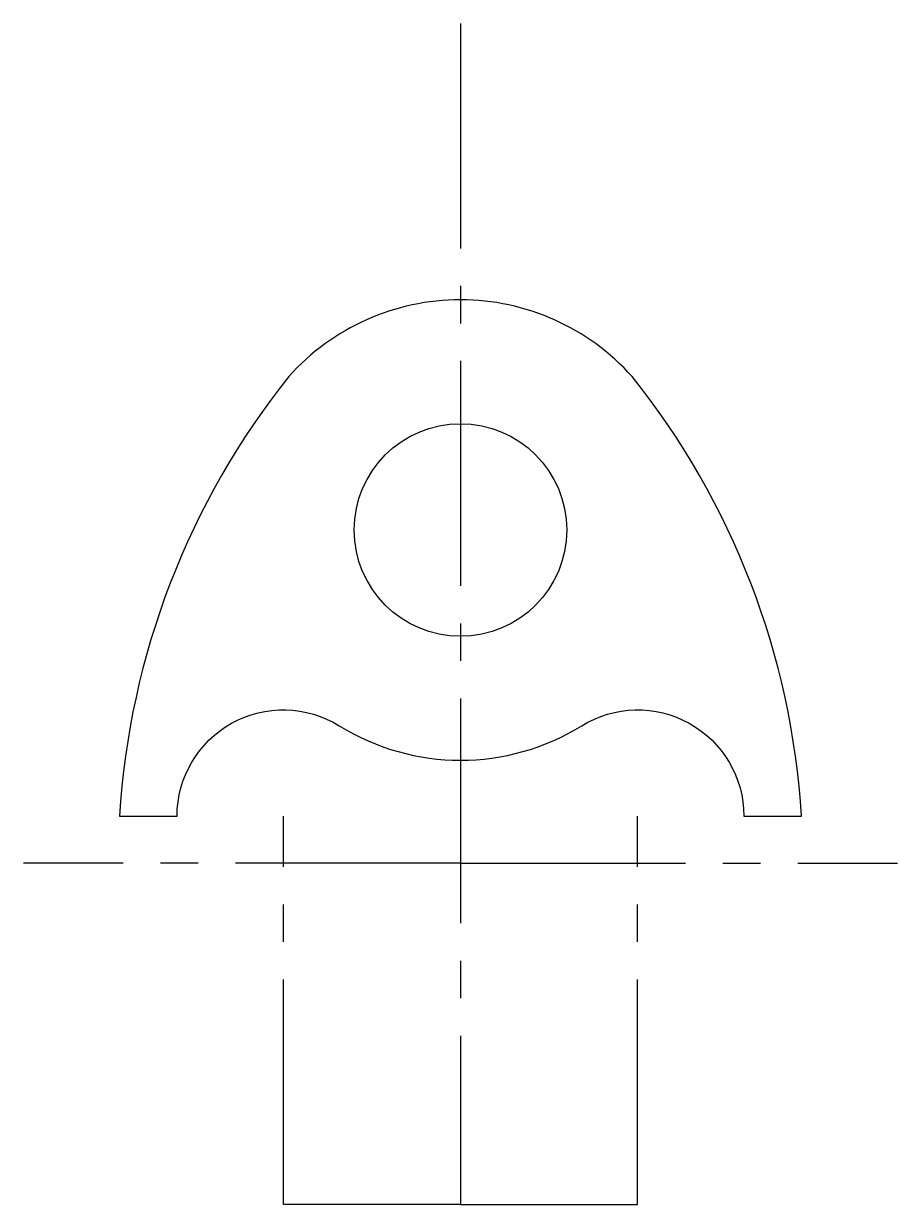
# Model space of a CAD drawing. Header units: millimetres. Extents: x 1970 to 2044, y 1365 to 1465.
import ezdxf

# ---------------------------------------------------------------- set-up
doc = ezdxf.new("R2010")
doc.units = ezdxf.units.MM
doc.linetypes.add('CENTER2', pattern=[28.575, 19.05, -3.175, 3.175, -3.175])
doc.layers.add('axis', color=3, linetype='CENTER2')
doc.layers.add('result', color=7, linetype='Continuous', lineweight=30)

msp = doc.modelspace()

# ---------------------------------------------------------------- linework, layer by layer
at = {"layer": 'axis'}
for p, q in [((2006.96, 1465.29), (2006.96, 1365.29)), ((1991.96, 1365.29), (1991.96, 1398.17)), ((2021.96, 1365.29), (2021.96, 1398.17)), ((2006.96, 1394.17), (1969.96, 1394.17)), ((2006.96, 1394.17), (2043.96, 1394.17)), ((2006.96, 1365.29), (1991.96, 1365.29)), ((2006.96, 1365.29), (2021.96, 1365.29))]:
    msp.add_line(p, q, dxfattribs=at)
at = {"layer": 'result'}
msp.add_lwpolyline([(1992.43, 1435.4, 0.15475), (1978.09, 1398.17), (1982.96, 1398.17, -0.58762), (1996.7, 1405.82, 0.28445), (2017.23, 1405.82, -0.58762), (2030.96, 1398.17), (2035.84, 1398.17, 0.15475), (2021.5, 1435.4)], format="xyb", dxfattribs=at)
msp.add_circle((2006.96, 1422.4), 9, dxfattribs=at)
msp.add_arc((2006.96, 1422.4), 19.5, 41.8018, 138.1982, dxfattribs=at)

doc.saveas('drawing.dxf')
